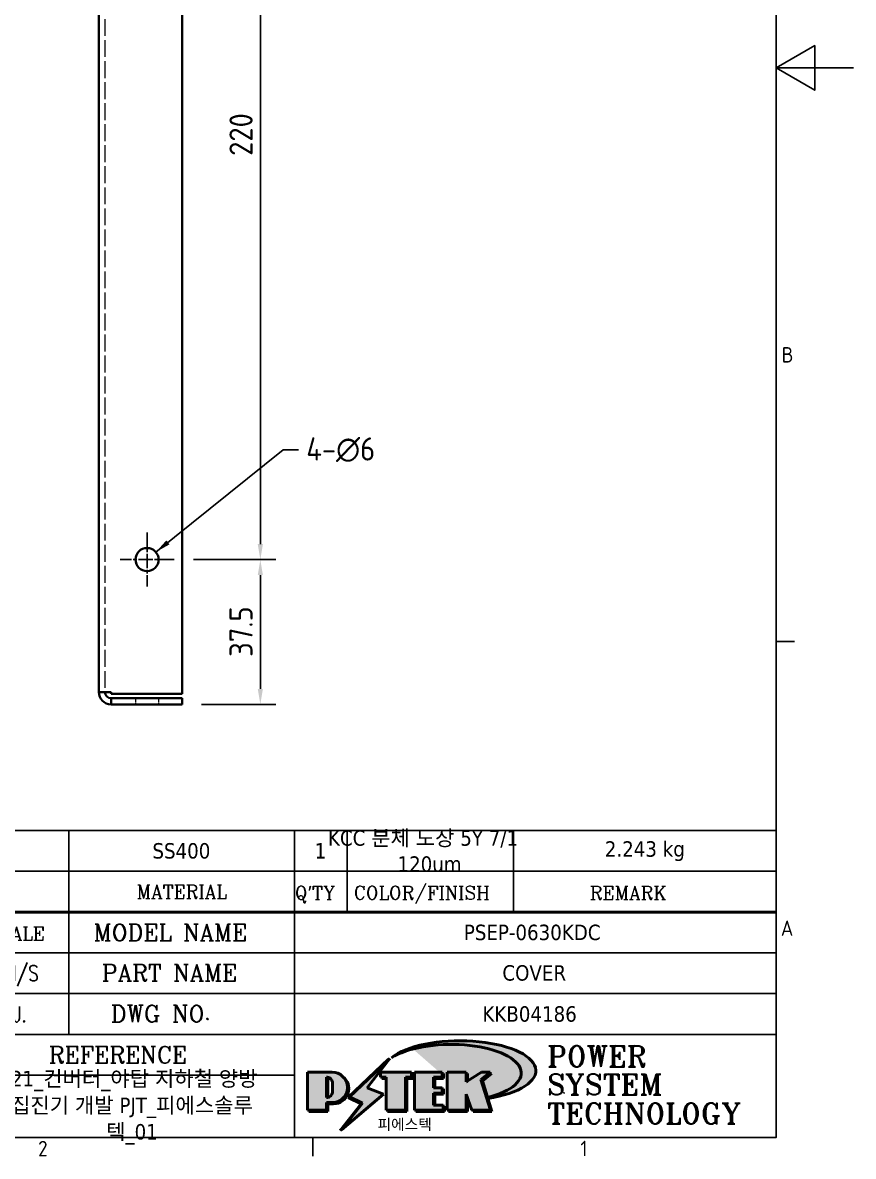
# Model space of a CAD drawing. Header units: millimetres. Extents: x 0 to 840, y 0 to 594.
# Drawn here: x 624.8 to 840, y 15.2 to 308.7 of the extents above; entities that cross this region are included whole.
import ezdxf
from ezdxf.enums import TextEntityAlignment as Align

# ---------------------------------------------------------------- set-up
doc = ezdxf.new("R2010")
doc.units = ezdxf.units.MM
doc.header["$LTSCALE"] = 2
doc.linetypes.add('CHAIN', pattern=[0.35429999999999995, 0.2362, -0.0295, 0.0591, -0.0295])
doc.linetypes.add('DASHED', pattern=[0.2067, 0.1654, -0.0413])
doc.layers.get('0').update_dxf_attribs({"color": 3, "lineweight": 25})
for name, color, linetype, lineweight in [('가려진 것(ISO)', 2, 'DASHED', 18), ('가시적인 것(ISO)', 3, 'Continuous', 40), ('경계(ISO)', 7, 'Continuous', 25), ('기호(ISO)', 5, 'Continuous', 25), ('제목(ISO)', 5, 'Continuous', 50), ('중심 표식(ISO)', 1, 'Continuous', 25), ('치수(ISO)', 2, 'Continuous', 25), ('해치(ISO)', 7, 'Continuous', 18)]:
    doc.layers.add(name, color=color, linetype=linetype, lineweight=lineweight)
doc.styles.add('HAN_291', font='')
doc.styles.add('HAN_370', font='', dxfattribs={"width": 2})
doc.styles.add('RC_284', font='ROMANC.shx')
doc.styles.add('RC_287', font='ROMANC.shx')
doc.styles.add('RC_292', font='ROMANC.shx')
doc.styles.add('ROMANT_294', font='romant.shx')
doc.styles.add('문자 텍스트_PSTEK_POSCO', font='isocp.shx')
doc.styles.add('치수 텍스트_PSTEK_POSCO', font='isocp.shx')
doc.styles.add('텍스트 스타일198', font='tahoma.ttf')
doc.styles.add('텍스트 스타일333', font='ROMANC.shx', dxfattribs={"width": 0.800000011920929})
doc.styles.get('HAN_291').set_extended_font_data('GulimChe')
doc.styles.get('HAN_370').set_extended_font_data('GulimChe')
doc.dimstyles.new('치수_PSTEK_POSCO', dxfattribs={"dimscale": 2, "dimtxt": 3, "dimasz": 2, "dimexe": 2, "dimexo": 2.5, "dimgap": 1, "dimtad": 1, "dimrnd": 1e-08, "dimdsep": 46, "dimtxsty": '치수 텍스트_PSTEK_POSCO', "dimcen": 0.09, "dimdle": 10, "dimclrd": 7, "dimclre": 7, "dimclrt": 2, "dimadec": 1, "dimazin": 2, "dimtfac": 1, "dimtmove": 0, "dimatfit": 3, "dimfxl": 0, "dimtolj": 1, "dimlwd": -1, "dimlwe": -1, "dimarcsym": 0})
doc.dimstyles.new('치수_PSTEK_POSCO$7', dxfattribs={"dimscale": 2, "dimtxt": 3, "dimasz": 2, "dimexe": 2, "dimexo": 2.5, "dimgap": 1, "dimtad": 1, "dimrnd": 1e-08, "dimdsep": 46, "dimtxsty": '치수 텍스트_PSTEK_POSCO', "dimcen": 0.09, "dimdle": 10, "dimclrd": 7, "dimclre": 7, "dimclrt": 2, "dimadec": 1, "dimazin": 2, "dimtfac": 1, "dimtmove": 0, "dimatfit": 3, "dimfxl": 0, "dimtolj": 1, "dimlwd": -1, "dimlwe": -1, "dimarcsym": 0})

# ---------------------------------------------------------------- blocks, each defined once
blk = doc.blocks.new('경계 Default Border')
at = {"layer": '경계(ISO)'}
for p, q in [((410, 74.25000190734863), (412.400016784668, 74.25000190734863)), ((350, 10), (350, 7.599999904632568))]:
    blk.add_line(p, q, dxfattribs=at)
at = {"layer": '경계(ISO)', "flags": 128}
for points in [[(10, 10), (10, 287.0000076293945), (410, 287.0000076293945), (410, 10), (10, 10)], [(420, 148.5000038146973), (410, 148.5000038146973), (415, 151.3867473602295), (415, 145.6132507324219), (410, 148.5000038146973)]]:
    blk.add_lwpolyline(points, dxfattribs=at)
at = {"layer": '경계(ISO)', "color": 2, "char_height": 2.000000029802322, "attachment_point": 7, "style": '문자 텍스트_PSTEK_POSCO'}
for s, insert in [('B', (410.718846771929, 110.3559296629392)), ('A', (410.6096005397006, 36.12023240455892)), ('2', (314.418492964537, 7.580929648038)), ('1', (384.6573774223157, 7.599999970197677))]:
    blk.add_mtext(s, dxfattribs=dict(at, insert=insert))
blk = doc.blocks.new('제목 블록 PSTEK')
for color, points in [(5, [(321.6183518841322, 17.4193704504104), (319.5281351041078, 18.24969419629727), (322.4505835294948, 22.02344462252142), (317.2195697678507, 17.0593801673321), (318.9235935156908, 16.2694494742633), (316.1741874603099, 12.79820726128571)]), (252, [(317.2195697678507, 17.0593801673321), (322.0326348870767, 21.62682475217465), (322.2781991042243, 21.94392121864296), (317.0471853425802, 16.97985676345368), (318.7512090904202, 16.1899260703855), (316.0018030350395, 12.71868385740789), (316.3356552234328, 13.00206718743325), (318.9235935156908, 16.2694494742633)]), (1, [(324.4839107253602, 19.60711530335299), (325.2419748254881, 19.60711530335299), (325.2419748254881, 20.25857663940324), (321.2266040451076, 20.25857663940324), (321.2266040451076, 19.60711530335299), (321.9846681452406, 19.60711530335299), (321.9846681452406, 15.3430047401139), (324.4839107253602, 15.3430047401139)]), (252, [(321.9846681452406, 19.60711530335299), (321.4042753185749, 19.60711530335299), (321.4042753185749, 19.45905590879572), (321.9846681452406, 19.45905590879572)]), (252, [(324.6615819988275, 19.45905590879572), (325.4196460989604, 19.45905590879572), (325.4196460989604, 20.11051724484596), (325.2419748254881, 20.11051724484596), (325.2419748254881, 19.60711530335299), (324.4839107253602, 19.60711530335299), (324.4839107253602, 15.3430047401139), (322.1623394187076, 15.3430047401139), (322.1623394187076, 15.19494534555726), (324.6615819988275, 15.19494534555726)]), (1, [(329.2277337269622, 20.25857663940324), (325.65654113025, 20.25857663940324), (325.65654113025, 15.3430047401139), (329.3580259941756, 15.3430047401139), (329.3580259941756, 15.9944660761648), (328.1137701654877, 15.9944660761648), (328.1137701654877, 17.56360607323003), (329.2277337269622, 17.56360607323003), (329.2277337269622, 18.25543873810179), (328.1137701654877, 18.25543873810179), (328.1137701654877, 19.60711530335299), (329.2277337269622, 19.60711530335299)]), (252, [(328.2914414389548, 19.45905590879572), (329.4054050004294, 19.45905590879572), (329.4054050004294, 20.11051724484596), (329.2277337269622, 20.11051724484596), (329.2277337269622, 19.60711530335299), (328.1137701654877, 19.60711530335299), (328.1137701654877, 18.25543873810179), (328.2914414389548, 18.25543873810179)]), (1, [(332.3312149849806, 20.25857663940324), (329.8592894925411, 20.25857663940324), (329.8592894925411, 15.3430047401139), (332.3312149849806, 15.3430047401139), (332.3312149849806, 17.4318630164523), (333.0701931098801, 15.3430047401139), (335.4855464857051, 15.3430047401139), (334.2514536401189, 19.30614745124769), (335.4379594596742, 20.25857663940324), (334.3071782107978, 20.25857663940324), (332.3312149849806, 18.99741471888304)]), (252, [(332.5088862584528, 20.1105172448466), (332.3312149849806, 20.1105172448466), (332.3312149849806, 18.99741471888368), (332.5088862584528, 19.11081371413894)]), (252, [(335.6156307331414, 20.11051724484596), (335.2535118015555, 20.11051724484596), (334.2514536401189, 19.30614745124769), (335.4855464857051, 15.3430047401139), (333.1954852176545, 15.3430047401139), (333.2478643833523, 15.19494534555726), (335.6632177591723, 15.19494534555726), (334.4291249135862, 19.15808805669106)]), (252, [(328.2914414389548, 17.41554667867274), (329.4054050004294, 17.41554667867274), (329.4054050004294, 18.10737934354514), (329.2277337269622, 18.10737934354514), (329.2277337269622, 17.56360607323003), (328.1137701654877, 17.56360607323003), (328.1137701654877, 15.9944660761648), (328.2914414389548, 15.9944660761648)]), (252, [(332.5088862584528, 16.92964231796647), (332.3312149849806, 17.43186301645164), (332.3312149849806, 15.3430047401139), (330.0369607660135, 15.3430047401139), (330.0369607660135, 15.19494534555726), (332.5088862584528, 15.19494534555726)]), (252, [(329.5356972676428, 15.8464066816075), (329.3580259941756, 15.8464066816075), (329.3580259941756, 15.3430047401139), (325.8342124037171, 15.3430047401139), (325.8342124037171, 15.19494534555726), (329.5356972676428, 15.19494534555726)])]:
    blk.add_hatch(color=color).paths.add_polyline_path(points)
h = blk.add_hatch(color=1)
edge = h.paths.add_edge_path(flags=0)
edge.add_line((314.2242174273352, 19.60711530335299), (314.2242174273352, 17.00126995915134))
edge.add_line((314.2242174273352, 17.00126995915134), (314.3485873187598, 17.00126995915134))
edge.add_arc((314.3485873187598, 17.6527312952023), 0.6514613360509371, 270, 360)
edge.add_line((315.0000486548106, 17.6527312952023), (315.0000486548106, 18.95565396730211))
edge.add_arc((314.3485873187598, 18.95565396730212), 0.6514613360508712, 0, 90)
edge.add_line((314.3485873187598, 19.60711530335299), (314.2242174273352, 19.60711530335299))
edge = h.paths.add_edge_path()
edge.add_arc((314.9847713324306, 18.28938669179658), 1.969189947606664, 269.9999999999959, 450)
edge.add_line((314.9847713324306, 20.25857663940318), (311.7664314776902, 20.25857663940324))
edge.add_line((311.7664314776902, 20.25857663940324), (311.7664314776902, 15.3430047401139))
edge.add_line((311.7664314776902, 15.3430047401139), (314.2242174273352, 15.3430047401139))
edge.add_line((314.2242174273352, 15.3430047401139), (314.2242174273352, 16.32019674418991))
edge.add_line((314.2242174273352, 16.32019674418991), (314.9847713324307, 16.32019674418991))
h = blk.add_hatch(color=252)
edge = h.paths.add_edge_path()
edge.add_arc((314.9847713324309, 18.28938669179657), 1.969189947606666, 270, 406.8278729790604)
edge.add_arc((315.1624426058984, 18.1413272972396), 1.969189947606962, -90, 53.560984836317004, ccw=False)
edge.add_line((315.1624426058984, 16.17213734963263), (314.4018887008024, 16.17213734963263))
edge.add_line((314.4018887008024, 16.17213734963263), (314.4018887008024, 15.19494534555726))
edge.add_line((314.4018887008024, 15.19494534555726), (311.9441027511573, 15.19494534555726))
edge.add_line((311.9441027511573, 15.19494534555726), (311.9441027511573, 15.3430047401139))
edge.add_line((311.9441027511573, 15.3430047401139), (314.2242174273352, 15.3430047401139))
edge.add_line((314.2242174273352, 15.3430047401139), (314.2242174273352, 16.32019674418991))
edge.add_line((314.2242174273352, 16.32019674418991), (314.9847713324309, 16.32019674418991))
h = blk.add_hatch(color=252)
edge = h.paths.add_edge_path()
edge.add_line((314.4018887008024, 19.45905590879572), (314.5262585922315, 19.45905590879572))
edge.add_arc((314.5262585922314, 18.80759457274939), 0.6514613360463194, 60.4189348879147, 90.00000000000318, ccw=False)
edge.add_arc((314.3485873187602, 18.95565396730057), 0.6514613360524251, 39.96992292766206, 90.00000000009999)
edge.add_line((314.3485873187591, 19.60711530335307), (314.2242174273352, 19.60711530335298))
edge.add_line((314.2242174273352, 19.60711530335299), (314.2242174273352, 17.00126995915134))
edge.add_line((314.2242174273352, 17.00126995915134), (314.3485873187591, 17.00126995915134))
edge.add_arc((314.3485873187568, 17.652731295233), 0.6514613360816299, 270.0000000002, 274.6930825552478)
edge.add_line((314.4018887008024, 17.0034541317032), (314.4018887008024, 19.45905590879572))
at = {"layer": '해치(ISO)', "true_color": 0x27d1fc}
h = blk.add_hatch(color=140, dxfattribs=at)
edge = h.paths.add_edge_path()
edge.add_ellipse((330.3660919371412, 20.15576403068321), major_axis=(9.100907360794343, 0), ratio=0.4069904968023172, start_angle=301.3098473703837, end_angle=507.7436900681698)
edge.add_ellipse((331.5340919371412, 20.4634168429492), major_axis=(-9.82350664112931, 0), ratio=0.3942600559756514, start_angle=111.51207141178469, end_angle=334.47025347086895, ccw=False)
edge.add_line((335.1363447531188, 16.8601935978785), (335.0955236905705, 16.99119398620872))
at = {"color": 180}
for p, q in [((182.475792979055, 11.79100474011392), (182.4757929790549, 51.56524660363496)), ((182.4757929790549, 51.56524660363496), (372.4757929537551, 51.56524660363496)), ((189.2651435055721, 51.56524660363496), (189.2651435055722, 41.00524660363494)), ((215.2152739891528, 41.00524660363494), (215.2152739891528, 51.56524660363496)), ((280.8758854511282, 51.56524660363496), (280.8758854511282, 41.00524660363494)), ((310.0881549537552, 51.56524660363496), (310.0881549537553, 41.00524660363494)), ((316.9044520275131, 51.56524660363496), (316.9044520275127, 41.00524660363494)), ((338.4566026226726, 51.56524660363496), (338.4566026226727, 41.00524660363494)), ((372.4757929537551, 51.56524660363496), (372.4757929537551, 11.79100474011389)), ((182.475792979055, 46.2852466036349), (372.4757929537551, 46.28524660363492)), ((182.475792979055, 41.00524660363493), (206.451475290024, 41.00524660363493)), ((222.9401812389276, 11.79100474011392), (222.9401812389276, 41.00524660363494)), ((239.4288871878316, 11.79100474011392), (239.4288871878316, 41.00524660363494)), ((255.9175931367356, 11.79100474011392), (255.9175931367356, 41.00524660363494)), ((268.6918866058747, 41.00524660363494), (268.6918866058747, 30.44524660363498)), ((280.8758854511282, 41.00524660363494), (280.8758854511282, 25.16524660363502)), ((310.088154953755, 41.00524660363494), (310.088154953755, 11.79100474011392)), ((182.475792979055, 35.72524660363497), (206.451475290024, 35.72524660363497)), ((198.8621818849491, 12.02524660363491), (198.8621818849491, 35.72524660363497)), ((206.451475290024, 35.72524660363497), (372.4757929537551, 35.72524660363497)), ((182.475792979055, 31.77524660363492), (206.451475290024, 31.77524660363492)), ((255.917593136736, 30.44524660363498), (372.4757929537552, 30.44524660363501)), ((182.475792979055, 27.82524660363487), (206.451475290024, 27.82524660363487)), ((255.9175931367359, 25.16524660363502), (372.4757929537552, 25.165246603635)), ((268.6918866058744, 25.16524660363502), (268.6918866058744, 11.79100474011392)), ((182.475792979055, 23.87524660363505), (206.451475290024, 23.87524660363505)), ((182.475792979055, 19.92524660363478), (206.451475290024, 19.92524660363478)), ((255.9175931367359, 19.88524660363481), (310.0881549537553, 19.88524660363481)), ((206.451475290024, 16.74100474011396), (255.9175931367359, 16.74100474011396)), ((182.475792979055, 15.97524660363496), (206.451475290024, 15.97524660363496)), ((182.475792979055, 11.79100474011392), (372.4757929537551, 11.79100474011389))]:
    blk.add_line(p, q, dxfattribs=at)
at = {"color": 7, "lineweight": 50}
for p, q in [((206.4514752900237, 11.79100474011392), (206.4514752900237, 41.00524660363494)), ((206.451475290024, 41.00524660363494), (372.4757929537551, 41.00524660363496))]:
    blk.add_line(p, q, dxfattribs=at)
at = {"color": 7}
for p, q in [((322.4505835294948, 22.02344462252142), (317.2195697678507, 17.0593801673321)), ((319.5281351041078, 18.24969419629727), (322.4505835294948, 22.02344462252142)), ((322.2781991042243, 21.94392121864296), (317.0471853425802, 16.97985676345368)), ((317.2195697678507, 17.0593801673321), (322.0326348870767, 21.62682475217465)), ((322.0326348870767, 21.62682475217465), (322.2781991042243, 21.94392121864296)), ((311.7664314776902, 20.25900474011391), (311.7664314776902, 15.34300474011391)), ((314.9847713324309, 20.25857663940324), (311.7664314776902, 20.25857663940324)), ((314.9847713324309, 20.25857663940324), (311.7664314776902, 20.25857663940324)), ((311.7664314776902, 20.25857663940324), (311.7664314776902, 15.3430047401139)), ((314.2242174273352, 17.00126995915134), (314.2242174273352, 19.60711530335299)), ((314.2242174273352, 19.60711530335299), (314.3485873187591, 19.60711530335299)), ((314.3485873187591, 19.60711530335299), (314.2242174273352, 19.60711530335299)), ((314.2242174273352, 19.60711530335299), (314.2242174273352, 17.00126995915134)), ((314.2242174273352, 17.00126995915134), (314.2242174273352, 19.60711530335299)), ((314.2242174273352, 19.60711530335299), (314.3485873187591, 19.60711530335299)), ((314.4018887008024, 19.45905590879572), (314.5262585922314, 19.45905590879572)), ((314.4018887008024, 17.0034541317032), (314.4018887008024, 19.45905590879572)), ((325.2419748254881, 20.25857663940324), (321.2266040451076, 20.25857663940324)), ((321.2266040451076, 20.25857663940324), (321.2266040451076, 19.60711530335299)), ((325.2419748254881, 20.25857663940324), (321.2266040451076, 20.25857663940324)), ((321.2266040451076, 20.25857663940324), (321.2266040451076, 19.60711530335299)), ((321.2266040451076, 19.60711530335299), (321.9846681452406, 19.60711530335299)), ((321.2266040451076, 19.60711530335299), (321.9846681452406, 19.60711530335299)), ((321.4042753185749, 19.60711530335299), (321.4042753185749, 19.45905590879572)), ((321.9846681452406, 19.60711530335299), (321.4042753185749, 19.60711530335299)), ((321.4042753185749, 19.45905590879572), (321.9846681452406, 19.45905590879572)), ((321.9846681452406, 19.60711530335299), (321.9846681452406, 15.3430047401139)), ((321.9846681452406, 19.45905590879572), (321.9846681452406, 19.60711530335299)), ((321.9846681452406, 19.60711530335299), (321.9846681452406, 15.3430047401139)), ((324.4839107253602, 19.60711530335299), (325.2419748254881, 19.60711530335299)), ((324.4839107253602, 15.3430047401139), (324.4839107253602, 19.60711530335299)), ((325.2419748254881, 19.60711530335299), (324.4839107253602, 19.60711530335299)), ((324.4839107253602, 19.60711530335299), (324.4839107253602, 15.3430047401139)), ((324.4839107253602, 19.60711530335299), (325.2419748254881, 19.60711530335299)), ((324.4839107253602, 15.3430047401139), (324.4839107253602, 19.60711530335299)), ((324.6615819988275, 19.45905590879572), (325.4196460989604, 19.45905590879572)), ((324.6615819988275, 15.19494534555726), (324.6615819988275, 19.45905590879572)), ((325.2419748254881, 19.60711530335299), (325.2419748254881, 20.25857663940324)), ((325.2419748254881, 19.60711530335299), (325.2419748254881, 20.25857663940324)), ((325.4196460989604, 20.11051724484596), (325.2419748254881, 20.11051724484596)), ((325.2419748254881, 20.11051724484596), (325.2419748254881, 19.60711530335299)), ((325.4196460989604, 19.45905590879572), (325.4196460989604, 20.11051724484596)), ((329.2277337269622, 20.25857663940324), (325.65654113025, 20.25857663940324)), ((325.65654113025, 20.25857663940324), (325.65654113025, 15.3430047401139)), ((325.65654113025, 20.25857663940324), (325.65654113025, 15.3430047401139)), ((329.2277337269622, 20.25857663940324), (325.65654113025, 20.25857663940324)), ((328.1137701654877, 18.25543873810179), (328.1137701654877, 19.60711530335299)), ((328.1137701654877, 19.60711530335299), (329.2277337269622, 19.60711530335299)), ((329.2277337269622, 19.60711530335299), (328.1137701654877, 19.60711530335299)), ((328.1137701654877, 19.60711530335299), (328.1137701654877, 18.25543873810179)), ((328.1137701654877, 18.25543873810179), (328.1137701654877, 19.60711530335299)), ((328.1137701654877, 19.60711530335299), (329.2277337269622, 19.60711530335299)), ((328.2914414389548, 18.25543873810179), (328.2914414389548, 19.45905590879572)), ((328.2914414389548, 19.45905590879572), (329.4054050004294, 19.45905590879572)), ((329.2277337269622, 19.60711530335299), (329.2277337269622, 20.25857663940324)), ((329.2277337269622, 19.60711530335299), (329.2277337269622, 20.25857663940324)), ((329.4054050004294, 20.11051724484596), (329.2277337269622, 20.11051724484596)), ((329.2277337269622, 20.11051724484596), (329.2277337269622, 19.60711530335299)), ((329.4054050004294, 19.45905590879572), (329.4054050004294, 20.11051724484596)), ((332.3312149849806, 20.25857663940324), (329.8592894925411, 20.25857663940324)), ((329.8592894925411, 20.25857663940324), (329.8592894925411, 15.3430047401139)), ((329.8592894925411, 20.25857663940324), (329.8592894925411, 15.3430047401139)), ((332.3312149849806, 20.25857663940324), (329.8592894925411, 20.25857663940324)), ((334.3071782107978, 20.25857663940324), (332.3312149849806, 18.99741471888304)), ((332.3312149849806, 18.99741471888304), (332.3312149849806, 20.25857663940324)), ((334.3071782107978, 20.25857663940324), (332.3312149849806, 18.99741471888304)), ((332.3312149849806, 18.99741471888304), (332.3312149849806, 20.25857663940324)), ((332.5088862584528, 20.1105172448466), (332.3312149849806, 20.1105172448466)), ((332.3312149849806, 20.1105172448466), (332.3312149849806, 18.99741471888368)), ((332.3312149849806, 18.99741471888368), (332.5088862584528, 19.11081371413894)), ((332.5088862584528, 19.11081371413894), (332.5088862584528, 20.1105172448466)), ((334.2514536401189, 19.30614745124769), (335.4379594596742, 20.25857663940324)), ((334.2514536401189, 19.30614745124769), (335.4379594596742, 20.25857663940324)), ((335.2535118015555, 20.11051724484596), (334.2514536401189, 19.30614745124769)), ((335.4855464857051, 15.3430047401139), (334.2514536401189, 19.30614745124769)), ((334.2514536401189, 19.30614745124769), (335.4855464857051, 15.3430047401139)), ((335.4855464857051, 15.3430047401139), (334.2514536401189, 19.30614745124769)), ((335.4379594596742, 20.25857663940324), (334.3071782107978, 20.25857663940324)), ((335.4379594596742, 20.25857663940324), (334.3071782107978, 20.25857663940324)), ((334.4291249135862, 19.15808805669104), (335.6156307331414, 20.11051724484596)), ((335.6632177591723, 15.19494534555726), (334.4291249135862, 19.15808805669104)), ((335.6156307331414, 20.11051724484596), (335.2535118015555, 20.11051724484596)), ((315.0000486548106, 18.95565396730275), (315.0000486548106, 17.65273129520161)), ((315.0000486548106, 18.95565396730275), (315.0000486548106, 17.65273129520161)), ((321.6183518841322, 17.4193704504104), (319.5281351041078, 18.24969419629727)), ((329.2277337269622, 18.25543873810179), (328.1137701654877, 18.25543873810179)), ((328.1137701654877, 18.25543873810179), (328.2914414389548, 18.25543873810179)), ((329.2277337269622, 18.25543873810179), (328.1137701654877, 18.25543873810179)), ((329.2277337269622, 17.56360607323003), (329.2277337269622, 18.25543873810179)), ((329.2277337269622, 17.56360607323003), (329.2277337269622, 18.25543873810179)), ((329.4054050004294, 18.10737934354514), (329.2277337269622, 18.10737934354514)), ((329.2277337269622, 18.10737934354514), (329.2277337269622, 17.56360607323003)), ((329.4054050004294, 17.41554667867274), (329.4054050004294, 18.10737934354514)), ((345.0447381189468, 17.50375595811051), (344.9867755289346, 17.689895936919)), ((314.3485873187591, 17.00126995915134), (314.2242174273352, 17.00126995915134)), ((314.2242174273352, 17.00126995915134), (314.3485873187591, 17.00126995915134)), ((314.3485873187591, 17.00126995915134), (314.2242174273352, 17.00126995915134)), ((314.2242174273352, 16.32019674418991), (314.9847713324309, 16.32019674418991)), ((314.2242174273352, 15.3430047401139), (314.2242174273352, 16.32019674418991)), ((314.9847713324309, 16.32019674418991), (314.2242174273352, 16.32019674418991)), ((314.2242174273352, 16.32019674418991), (314.2242174273352, 15.3430047401139)), ((314.2242174273352, 16.32019674418991), (314.9847713324309, 16.32019674418991)), ((314.2242174273352, 15.3430047401139), (314.2242174273352, 16.32019674418991)), ((314.4018887008024, 16.17213734963263), (315.162442605898, 16.17213734963263)), ((314.4018887008024, 15.19494534555726), (314.4018887008024, 16.17213734963263)), ((318.7512090904202, 16.1899260703855), (316.0018030350395, 12.71868385740789)), ((316.1741874603099, 12.79820726128571), (321.6183518841322, 17.4193704504104)), ((318.9235935156908, 16.2694494742633), (316.1741874603099, 12.79820726128571)), ((316.3356552234328, 13.00206718743325), (318.9235935156908, 16.2694494742633)), ((317.0471853425802, 16.97985676345368), (318.7512090904202, 16.1899260703855)), ((318.9235935156908, 16.2694494742633), (317.2195697678507, 17.0593801673321)), ((317.2195697678507, 17.0593801673321), (318.9235935156908, 16.2694494742633)), ((328.1137701654877, 17.56360607323003), (329.2277337269622, 17.56360607323003)), ((328.1137701654877, 15.9944660761648), (328.1137701654877, 17.56360607323003)), ((329.2277337269622, 17.56360607323003), (328.1137701654877, 17.56360607323003)), ((328.1137701654877, 17.56360607323003), (328.1137701654877, 15.9944660761648)), ((328.1137701654877, 17.56360607323003), (329.2277337269622, 17.56360607323003)), ((328.1137701654877, 15.9944660761648), (328.1137701654877, 17.56360607323003)), ((328.2914414389548, 15.9944660761648), (328.2914414389548, 17.41554667867274)), ((328.2914414389548, 17.41554667867274), (329.4054050004294, 17.41554667867274)), ((332.3312149849806, 17.4318630164523), (333.0701931098801, 15.3430047401139)), ((332.3312149849806, 15.3430047401139), (332.3312149849806, 17.4318630164523)), ((332.5088862584528, 16.92964231796647), (332.3312149849806, 17.43186301645164)), ((332.3312149849806, 17.43186301645164), (332.3312149849806, 15.3430047401139)), ((332.3312149849806, 17.4318630164523), (333.0701931098801, 15.3430047401139)), ((332.3312149849806, 15.3430047401139), (332.3312149849806, 17.4318630164523)), ((332.5088862584528, 15.19494534555726), (332.5088862584528, 16.92964231796647)), ((311.7664314776902, 15.3430047401139), (314.2242174273352, 15.3430047401139)), ((311.7664314776902, 15.3430047401139), (314.2242174273352, 15.3430047401139)), ((314.2242174273352, 15.3430047401139), (311.9441027511573, 15.3430047401139)), ((311.9441027511573, 15.3430047401139), (311.9441027511573, 15.19494534555726)), ((311.9441027511573, 15.19494534555726), (314.4018887008024, 15.19494534555726)), ((321.9846681452406, 15.3430047401139), (324.4839107253602, 15.3430047401139)), ((321.9846681452406, 15.3430047401139), (324.4839107253602, 15.3430047401139)), ((324.4839107253602, 15.3430047401139), (322.1623394187076, 15.3430047401139)), ((322.1623394187076, 15.3430047401139), (322.1623394187076, 15.19494534555726)), ((322.1623394187076, 15.19494534555726), (324.6615819988275, 15.19494534555726)), ((325.65654113025, 15.3430047401139), (329.3580259941756, 15.3430047401139)), ((325.65654113025, 15.3430047401139), (329.3580259941756, 15.3430047401139)), ((329.3580259941756, 15.3430047401139), (325.8342124037171, 15.3430047401139)), ((325.8342124037171, 15.3430047401139), (325.8342124037171, 15.19494534555726)), ((325.8342124037171, 15.19494534555726), (329.5356972676428, 15.19494534555726)), ((329.3580259941756, 15.9944660761648), (328.1137701654877, 15.9944660761648)), ((328.1137701654877, 15.9944660761648), (328.2914414389548, 15.9944660761648)), ((329.3580259941756, 15.9944660761648), (328.1137701654877, 15.9944660761648)), ((329.3580259941756, 15.3430047401139), (329.3580259941756, 15.9944660761648)), ((329.3580259941756, 15.3430047401139), (329.3580259941756, 15.9944660761648)), ((329.5356972676428, 15.8464066816075), (329.3580259941756, 15.8464066816075)), ((329.3580259941756, 15.8464066816075), (329.3580259941756, 15.3430047401139)), ((329.5356972676428, 15.19494534555726), (329.5356972676428, 15.8464066816075)), ((329.8592894925411, 15.3430047401139), (332.3312149849806, 15.3430047401139)), ((329.8592894925411, 15.3430047401139), (332.3312149849806, 15.3430047401139)), ((332.3312149849806, 15.3430047401139), (330.0369607660135, 15.3430047401139)), ((330.0369607660135, 15.3430047401139), (330.0369607660135, 15.19494534555726)), ((330.0369607660135, 15.19494534555726), (332.5088862584528, 15.19494534555726)), ((333.0701931098801, 15.3430047401139), (335.4855464857051, 15.3430047401139)), ((333.0701931098801, 15.3430047401139), (335.4855464857051, 15.3430047401139)), ((335.4855464857051, 15.3430047401139), (333.1954852176545, 15.3430047401139)), ((333.1954852176545, 15.3430047401139), (333.2478643833523, 15.19494534555726)), ((333.2478643833523, 15.19494534555726), (335.6632177591723, 15.19494534555726)), ((316.0018030350395, 12.71868385740789), (316.3356552234328, 13.00206718743325))]:
    blk.add_line(p, q, dxfattribs=at)
at = {"color": 5}
for p, q in [((322.4505835294948, 22.02344462252142), (317.2195697678507, 17.0593801673321)), ((319.5281351041078, 18.24969419629727), (322.4505835294948, 22.02344462252142)), ((321.6183518841322, 17.4193704504104), (319.5281351041078, 18.24969419629727)), ((316.1741874603099, 12.79820726128571), (321.6183518841322, 17.4193704504104)), ((318.9235935156908, 16.2694494742633), (316.1741874603099, 12.79820726128571)), ((317.2195697678507, 17.0593801673321), (318.9235935156908, 16.2694494742633))]:
    blk.add_line(p, q, dxfattribs=at)
at = {"color": 1}
for p, q in [((314.9847713324309, 20.25857663940324), (311.7664314776902, 20.25857663940324)), ((311.7664314776902, 20.25857663940324), (311.7664314776902, 15.3430047401139)), ((314.2242174273352, 17.00126995915134), (314.2242174273352, 19.60711530335299)), ((314.2242174273352, 19.60711530335299), (314.3485873187591, 19.60711530335299)), ((325.2419748254881, 20.25857663940324), (321.2266040451076, 20.25857663940324)), ((321.2266040451076, 20.25857663940324), (321.2266040451076, 19.60711530335299)), ((321.2266040451076, 19.60711530335299), (321.9846681452406, 19.60711530335299)), ((321.9846681452406, 19.60711530335299), (321.9846681452406, 15.3430047401139)), ((324.4839107253602, 19.60711530335299), (325.2419748254881, 19.60711530335299)), ((324.4839107253602, 15.3430047401139), (324.4839107253602, 19.60711530335299)), ((325.2419748254881, 19.60711530335299), (325.2419748254881, 20.25857663940324)), ((329.2277337269622, 20.25857663940324), (325.65654113025, 20.25857663940324)), ((325.65654113025, 20.25857663940324), (325.65654113025, 15.3430047401139)), ((328.1137701654877, 18.25543873810179), (328.1137701654877, 19.60711530335299)), ((328.1137701654877, 19.60711530335299), (329.2277337269622, 19.60711530335299)), ((329.2277337269622, 19.60711530335299), (329.2277337269622, 20.25857663940324)), ((332.3312149849806, 20.25857663940324), (329.8592894925411, 20.25857663940324)), ((329.8592894925411, 20.25857663940324), (329.8592894925411, 15.3430047401139)), ((334.3071782107978, 20.25857663940324), (332.3312149849806, 18.99741471888304)), ((332.3312149849806, 18.99741471888304), (332.3312149849806, 20.25857663940324)), ((334.2514536401189, 19.30614745124769), (335.4379594596742, 20.25857663940324)), ((335.4855464857051, 15.3430047401139), (334.2514536401189, 19.30614745124769)), ((335.4379594596742, 20.25857663940324), (334.3071782107978, 20.25857663940324)), ((315.0000486548106, 18.95565396730275), (315.0000486548106, 17.65273129520161)), ((329.2277337269622, 18.25543873810179), (328.1137701654877, 18.25543873810179)), ((329.2277337269622, 17.56360607323003), (329.2277337269622, 18.25543873810179)), ((314.3485873187591, 17.00126995915134), (314.2242174273352, 17.00126995915134)), ((314.2242174273352, 16.32019674418991), (314.9847713324309, 16.32019674418991)), ((314.2242174273352, 15.3430047401139), (314.2242174273352, 16.32019674418991)), ((328.1137701654877, 17.56360607323003), (329.2277337269622, 17.56360607323003)), ((328.1137701654877, 15.9944660761648), (328.1137701654877, 17.56360607323003)), ((332.3312149849806, 17.4318630164523), (333.0701931098801, 15.3430047401139)), ((332.3312149849806, 15.3430047401139), (332.3312149849806, 17.4318630164523)), ((311.7664314776902, 15.3430047401139), (314.2242174273352, 15.3430047401139)), ((321.9846681452406, 15.3430047401139), (324.4839107253602, 15.3430047401139)), ((325.65654113025, 15.3430047401139), (329.3580259941756, 15.3430047401139)), ((329.3580259941756, 15.9944660761648), (328.1137701654877, 15.9944660761648)), ((329.3580259941756, 15.3430047401139), (329.3580259941756, 15.9944660761648)), ((329.8592894925411, 15.3430047401139), (332.3312149849806, 15.3430047401139)), ((333.0701931098801, 15.3430047401139), (335.4855464857051, 15.3430047401139))]:
    blk.add_line(p, q, dxfattribs=at)
at = {"color": 7}
for centre, radius, start, end in [((314.3485873187598, 18.95565396730211), 0.6514613360508712, 0, 90), ((314.3485873187602, 18.95565396730057), 0.6514613360524251, 39.96992292766117, 90), ((314.3485873187598, 18.95565396730212), 0.6514613360508712, 0, 90), ((314.5262585922314, 18.80759457274939), 0.6514613360463193, 60.41893488791137, 90), ((314.9847713324309, 18.28938669179658), 1.969189947606665, 270, 90), ((314.9847713324309, 18.28938669179658), 1.969189947606665, 270, 90), ((314.9847713324307, 18.2893866917965), 1.969189947606594, 270, 46.82787297909833), ((315.1624426058984, 18.1413272972396), 1.969189947606961, 270, 53.56098483636067), ((314.3485873187597, 17.65273129520228), 0.6514613360509381, 270, 0), ((314.3485873187598, 17.6527312952023), 0.6514613360509381, 270, 0), ((314.3485873187568, 17.652731295233), 0.6514613360816299, 270, 274.6930825552478)]:
    blk.add_arc(centre, radius, start, end, dxfattribs=at)
at = {"color": 1}
for centre, radius, start, end in [((314.3485873187598, 18.95565396730211), 0.6514613360508712, 0, 90), ((314.9847713324309, 18.28938669179657), 1.969189947606665, 270, 90), ((314.3485873187598, 17.6527312952023), 0.6514613360509381, 270, 0)]:
    blk.add_arc(centre, radius, start, end, dxfattribs=at)
at = {"layer": '제목(ISO)', "lineweight": 18}
blk.add_line((182.475792979055, 35.72500474011393), (182.475792979055, 11.79100474011392), dxfattribs=at)
at = {"layer": '제목(ISO)'}
for p, q in [((322.4505835294948, 22.02344462252142), (317.2195697678507, 17.0593801673321)), ((319.5281351041078, 18.24969419629727), (322.4505835294948, 22.02344462252142)), ((322.2781991042243, 21.94392121864296), (317.0471853425802, 16.97985676345368)), ((317.2195697678507, 17.0593801673321), (322.0326348870767, 21.62682475217465)), ((322.0326348870767, 21.62682475217465), (322.2781991042243, 21.94392121864296)), ((314.9847713324306, 20.25857663940324), (311.7664314776902, 20.25857663940324)), ((311.7664314776902, 20.25857663940324), (311.7664314776902, 15.3430047401139)), ((314.2242174273352, 17.00126995915134), (314.2242174273352, 19.60711530335299)), ((314.2242174273352, 19.60711530335299), (314.3485873187598, 19.60711530335299)), ((314.3485873187591, 19.60711530335299), (314.2242174273352, 19.60711530335299)), ((314.2242174273352, 19.60711530335299), (314.2242174273352, 17.00126995915134)), ((314.4018887008024, 19.45905590879572), (314.5262585922314, 19.45905590879572)), ((314.4018887008024, 17.0034541317032), (314.4018887008024, 19.45905590879572)), ((325.2419748254881, 20.25857663940324), (321.2266040451076, 20.25857663940324)), ((321.2266040451076, 20.25857663940324), (321.2266040451076, 19.60711530335299)), ((321.2266040451076, 19.60711530335299), (321.9846681452406, 19.60711530335299)), ((321.9846681452406, 19.60711530335299), (321.4042753185749, 19.60711530335299)), ((321.4042753185749, 19.60711530335299), (321.4042753185749, 19.45905590879572)), ((321.4042753185749, 19.45905590879572), (321.9846681452406, 19.45905590879572)), ((321.9846681452406, 19.60711530335299), (321.9846681452406, 15.3430047401139)), ((321.9846681452406, 19.45905590879572), (321.9846681452406, 19.60711530335299)), ((324.4839107253602, 19.60711530335299), (325.2419748254881, 19.60711530335299)), ((324.4839107253602, 15.3430047401139), (324.4839107253602, 19.60711530335299)), ((325.2419748254881, 19.60711530335299), (324.4839107253602, 19.60711530335299)), ((324.4839107253602, 19.60711530335299), (324.4839107253602, 15.3430047401139)), ((324.6615819988275, 19.45905590879572), (325.4196460989604, 19.45905590879572)), ((324.6615819988275, 15.19494534555726), (324.6615819988275, 19.45905590879572)), ((325.2419748254881, 19.60711530335299), (325.2419748254881, 20.25857663940324)), ((325.4196460989604, 20.11051724484596), (325.2419748254881, 20.11051724484596)), ((325.2419748254881, 20.11051724484596), (325.2419748254881, 19.60711530335299)), ((325.4196460989604, 19.45905590879572), (325.4196460989604, 20.11051724484596)), ((329.2277337269622, 20.25857663940324), (325.65654113025, 20.25857663940324)), ((325.65654113025, 20.25857663940324), (325.65654113025, 15.3430047401139)), ((328.1137701654877, 18.25543873810179), (328.1137701654877, 19.60711530335299)), ((328.1137701654877, 19.60711530335299), (329.2277337269622, 19.60711530335299)), ((329.2277337269622, 19.60711530335299), (328.1137701654877, 19.60711530335299)), ((328.1137701654877, 19.60711530335299), (328.1137701654877, 18.25543873810179)), ((328.2914414389548, 19.45905590879572), (329.4054050004294, 19.45905590879572)), ((328.2914414389548, 18.25543873810179), (328.2914414389548, 19.45905590879572)), ((329.2277337269622, 19.60711530335299), (329.2277337269622, 20.25857663940324)), ((329.4054050004294, 20.11051724484596), (329.2277337269622, 20.11051724484596)), ((329.2277337269622, 20.11051724484596), (329.2277337269622, 19.60711530335299)), ((329.4054050004294, 19.45905590879572), (329.4054050004294, 20.11051724484596)), ((332.3312149849806, 20.25857663940324), (329.8592894925411, 20.25857663940324)), ((329.8592894925411, 20.25857663940324), (329.8592894925411, 15.3430047401139)), ((334.3071782107978, 20.25857663940324), (332.3312149849806, 18.99741471888304)), ((332.3312149849806, 18.99741471888304), (332.3312149849806, 20.25857663940324)), ((332.5088862584528, 20.1105172448466), (332.3312149849806, 20.1105172448466)), ((332.3312149849806, 20.1105172448466), (332.3312149849806, 18.99741471888368)), ((332.3312149849806, 18.99741471888368), (332.5088862584528, 19.11081371413894)), ((332.5088862584528, 19.11081371413894), (332.5088862584528, 20.1105172448466)), ((334.2514536401189, 19.30614745124769), (335.4379594596742, 20.25857663940324)), ((335.2535118015555, 20.11051724484596), (334.2514536401189, 19.30614745124769)), ((335.4855464857051, 15.3430047401139), (334.2514536401189, 19.30614745124769)), ((334.2514536401189, 19.30614745124769), (335.4855464857051, 15.3430047401139)), ((335.4379594596742, 20.25857663940324), (334.3071782107978, 20.25857663940324)), ((334.4291249135862, 19.15808805669106), (335.6156307331414, 20.11051724484596)), ((335.6632177591723, 15.19494534555726), (334.4291249135862, 19.15808805669106)), ((335.6156307331414, 20.11051724484596), (335.2535118015555, 20.11051724484596)), ((315.0000486548106, 18.95565396730211), (315.0000486548106, 17.6527312952023)), ((321.6183518841322, 17.4193704504104), (319.5281351041078, 18.24969419629727)), ((329.2277337269622, 18.25543873810179), (328.1137701654877, 18.25543873810179)), ((328.1137701654877, 18.25543873810179), (328.2914414389548, 18.25543873810179)), ((329.2277337269622, 17.56360607323003), (329.2277337269622, 18.25543873810179)), ((329.4054050004294, 18.10737934354514), (329.2277337269622, 18.10737934354514)), ((329.2277337269622, 18.10737934354514), (329.2277337269622, 17.56360607323003)), ((329.4054050004294, 17.41554667867274), (329.4054050004294, 18.10737934354514)), ((314.3485873187598, 17.00126995915134), (314.2242174273352, 17.00126995915134)), ((314.2242174273352, 17.00126995915134), (314.3485873187591, 17.00126995915134)), ((314.2242174273352, 15.3430047401139), (314.2242174273352, 16.32019674418991)), ((314.2242174273352, 16.32019674418991), (314.9847713324307, 16.32019674418991)), ((314.9847713324309, 16.32019674418991), (314.2242174273352, 16.32019674418991)), ((314.2242174273352, 16.32019674418991), (314.2242174273352, 15.3430047401139)), ((314.4018887008024, 15.19494534555726), (314.4018887008024, 16.17213734963263)), ((314.4018887008024, 16.17213734963263), (315.1624426058984, 16.17213734963263)), ((318.7512090904202, 16.1899260703855), (316.0018030350395, 12.71868385740789)), ((316.1741874603099, 12.79820726128571), (321.6183518841322, 17.4193704504104)), ((318.9235935156908, 16.2694494742633), (316.1741874603099, 12.79820726128571)), ((316.3356552234328, 13.00206718743325), (318.9235935156908, 16.2694494742633)), ((317.0471853425802, 16.97985676345368), (318.7512090904202, 16.1899260703855)), ((317.2195697678507, 17.0593801673321), (318.9235935156908, 16.2694494742633)), ((318.9235935156908, 16.2694494742633), (317.2195697678507, 17.0593801673321)), ((328.1137701654877, 15.9944660761648), (328.1137701654877, 17.56360607323003)), ((328.1137701654877, 17.56360607323003), (329.2277337269622, 17.56360607323003)), ((329.2277337269622, 17.56360607323003), (328.1137701654877, 17.56360607323003)), ((328.1137701654877, 17.56360607323003), (328.1137701654877, 15.9944660761648)), ((328.2914414389548, 17.41554667867274), (329.4054050004294, 17.41554667867274)), ((328.2914414389548, 15.9944660761648), (328.2914414389548, 17.41554667867274)), ((332.3312149849806, 15.3430047401139), (332.3312149849806, 17.4318630164523)), ((332.3312149849806, 17.4318630164523), (333.0701931098801, 15.3430047401139)), ((332.5088862584528, 16.92964231796647), (332.3312149849806, 17.43186301645164)), ((332.3312149849806, 17.43186301645164), (332.3312149849806, 15.3430047401139)), ((332.5088862584528, 15.19494534555726), (332.5088862584528, 16.92964231796647)), ((311.7664314776902, 15.3430047401139), (314.2242174273352, 15.3430047401139)), ((314.2242174273352, 15.3430047401139), (311.9441027511573, 15.3430047401139)), ((311.9441027511573, 15.3430047401139), (311.9441027511573, 15.19494534555726)), ((311.9441027511573, 15.19494534555726), (314.4018887008024, 15.19494534555726)), ((321.9846681452406, 15.3430047401139), (324.4839107253602, 15.3430047401139)), ((324.4839107253602, 15.3430047401139), (322.1623394187076, 15.3430047401139)), ((322.1623394187076, 15.3430047401139), (322.1623394187076, 15.19494534555726)), ((322.1623394187076, 15.19494534555726), (324.6615819988275, 15.19494534555726)), ((325.65654113025, 15.3430047401139), (329.3580259941756, 15.3430047401139)), ((329.3580259941756, 15.3430047401139), (325.8342124037171, 15.3430047401139)), ((325.8342124037171, 15.3430047401139), (325.8342124037171, 15.19494534555726)), ((325.8342124037171, 15.19494534555726), (329.5356972676428, 15.19494534555726)), ((329.3580259941756, 15.9944660761648), (328.1137701654877, 15.9944660761648)), ((328.1137701654877, 15.9944660761648), (328.2914414389548, 15.9944660761648)), ((329.3580259941756, 15.3430047401139), (329.3580259941756, 15.9944660761648)), ((329.5356972676428, 15.8464066816075), (329.3580259941756, 15.8464066816075)), ((329.3580259941756, 15.8464066816075), (329.3580259941756, 15.3430047401139)), ((329.5356972676428, 15.19494534555726), (329.5356972676428, 15.8464066816075)), ((329.8592894925411, 15.3430047401139), (332.3312149849806, 15.3430047401139)), ((332.3312149849806, 15.3430047401139), (330.0369607660135, 15.3430047401139)), ((330.0369607660135, 15.3430047401139), (330.0369607660135, 15.19494534555726)), ((330.0369607660135, 15.19494534555726), (332.5088862584528, 15.19494534555726)), ((333.0701931098801, 15.3430047401139), (335.4855464857051, 15.3430047401139)), ((335.4855464857051, 15.3430047401139), (333.1954852176545, 15.3430047401139)), ((333.1954852176545, 15.3430047401139), (333.2478643833523, 15.19494534555726)), ((333.2478643833523, 15.19494534555726), (335.6632177591723, 15.19494534555726)), ((316.0018030350395, 12.71868385740789), (316.3356552234328, 13.00206718743325))]:
    blk.add_line(p, q, dxfattribs=at)
at = {"layer": '제목(ISO)', "color": 4}
blk.add_line((335.1363447531188, 16.8601935978785), (335.0955236905705, 16.99119398620872), dxfattribs=at)
at = {"layer": '제목(ISO)'}
for centre, radius, start, end in [((314.3485873187598, 18.95565396730212), 0.6514613360508712, 0, 90), ((314.3485873187602, 18.95565396730057), 0.6514613360524251, 39.96992292766117, 90), ((314.5262585922314, 18.80759457274939), 0.6514613360463193, 60.41893488791137, 90), ((314.9847713324306, 18.28938669179658), 1.969189947606664, 46.82787297909431, 90), ((314.9847713324307, 18.2893866917965), 1.969189947606594, 270, 46.82787297909833), ((314.9847713324309, 18.28938669179657), 1.969189947606666, 270, 46.8278729790603), ((315.1624426058984, 18.1413272972396), 1.969189947606962, 270, 53.56098483631701), ((314.3485873187598, 17.6527312952023), 0.6514613360509371, 270, 0), ((314.3485873187568, 17.652731295233), 0.6514613360816299, 270, 274.6930825552478)]:
    blk.add_arc(centre, radius, start, end, dxfattribs=at)
at = {"layer": '제목(ISO)', "color": 4}
for centre, major_axis, ratio, start_param, end_param in [((331.5340919371412, 20.4634168429492), (9.82350664112931, 0), 0.3942600559756514, 5.087845455444478, 8.97919982663645), ((330.3660919371412, 20.15576403068321), (9.100907360794343, 0), 0.4069904968023172, 5.258848905294775, 8.861799147915196)]:
    blk.add_ellipse(centre, major_axis=major_axis, ratio=ratio, start_param=start_param, end_param=end_param, dxfattribs=at)
at = {"color": 2}
for s, height, style, p in [('NO', 1.742399930953979, 'RC_284', (184.135398793432, 42.62317362549192)), ('PART NO', 1.742399930953979, 'RC_284', (195.3359407378685, 42.62317362549192)), ('DESCRIPTION', 1.742399930953979, 'RC_284', (240.4025565652523, 42.62317362549192)), ("Q'TY", 1.742399930953979, 'RC_284', (310.1440786515383, 42.62317362549192)), ('COLOR/FINISH', 1.742399930953979, 'RC_284', (317.7725341324144, 42.62317362549192)), ('REMARK', 1.742399930953979, 'RC_284', (348.346649953877, 42.62317362549192)), (' TOLERANCE', 1.899999976158142, 'RC_287', (184.0872874387979, 37.00893196870329)), ('DRAWN', 1.899999976158142, 'RC_287', (208.9766620976279, 37.00893196870329)), ('CHECKED', 1.899999976158142, 'RC_287', (223.6856844514997, 37.00893196870329)), ('APPROVED', 1.899999976158142, 'RC_287', (239.7795453577791, 37.00893196870329)), ('UNIT', 1.742399930953979, 'RC_284', (259.1652673287452, 37.34317362549218)), ('SCALE', 1.742399930953979, 'RC_284', (270.2934779252897, 37.34317362549218)), ('MODEL NAME', 2.178000062704086, 'RC_292', (284.096330289083, 37.25462520371384)), ('    ~ 6', 2.000000029802322, 'HAN_291', (183.7721304966814, 32.8176515608431)), ('0.08', 2.000000029802322, 'HAN_291', (200.5467345600617, 33.09873600004101)), ('PART NAME', 2.178000062704086, 'RC_292', (285.1416959765849, 32.03045329421792)), ('mm', 1.742399930953979, 'RC_284', (259.6505418159997, 32.3543089683787)), ('0.1', 2.000000029802322, 'HAN_291', (200.5467345600617, 28.98646558742206)), ('  7 ~ 30', 2.000000029802322, 'HAN_291', (183.7721304966814, 28.70538114822415)), (' DWG NO.', 2.178000062704086, 'RC_292', (284.8124284083233, 26.75045329421772)), (' 31 ~ 120', 2.000000029802322, 'HAN_291', (183.7721304966814, 24.82628181916237)), ('0.2', 2.000000029802322, 'HAN_291', (200.5467345600617, 25.10736625836028)), ('REFERENCE', 2.178000062704086, 'RC_292', (278.2741065029841, 21.43214925458022)), ('121 ~ 300', 2.000000029802322, 'HAN_291', (183.7721304966814, 21.21401206133254)), ('0.4', 2.000000029802322, 'HAN_291', (200.5467345600617, 20.99509650053045)), ('SIZE', 1.742399930953979, 'RC_284', (259.1652673287452, 21.69497768947366)), ('0.6', 2.000000029802322, 'HAN_291', (200.5467345600617, 17.11599717146868)), ('301 ~ 600', 2.000000029802322, 'HAN_291', (183.7721304966814, 16.83491273227077)), ('601 ~ 1200', 2.000000029802322, 'HAN_291', (183.6802025156883, 12.84759660881125)), ('0.8', 2.000000029802322, 'HAN_291', (200.6097246063884, 13.05732192299702))]:
    blk.add_text(s, height=height, dxfattribs=dict(at, style=style)).set_placement(p)
at = {"color": 2, "style": 'RC_284'}
blk.add_text('MATERIAL', height=1.742399930953979, dxfattribs=at).set_placement((295.4820202024417, 43.64524660363492), align=Align.MIDDLE_CENTER)
at = {"color": 7, "style": '텍스트 스타일333', "width": 0.7999999523162842}
blk.add_text('N/S', height=2.000000029802322, dxfattribs=at).set_placement((274.7838860285014, 33.08524660363496), align=Align.MIDDLE_CENTER)
at = {"color": 2, "style": '텍스트 스타일333', "width": 0.7999999523162842}
blk.add_text('3rd ANGLE PROJ.', height=2.000000029802322, dxfattribs=at).set_placement((256.8430306642954, 26.76148381654429))
at = {"color": 7, "style": 'ROMANT_294'}
for s, p in [('POWER', (342.82727231297, 20.97115304607566)), ('SYSTEM', (342.82727231297, 17.3284636719184)), ('TECHNOLOGY', (342.82727231297, 13.57194088644453))]:
    blk.add_text(s, height=2.700000107288361, dxfattribs=at).set_placement(p)
at = {"color": 7, "insert": (320.8519732224835, 14.21236326823155), "char_height": 1.400000005960464, "attachment_point": 1, "line_spacing_factor": 0.3319999873638153, "style": 'HAN_370'}
blk.add_mtext('\\fHY견고딕|b0|i0;\\H1.4000;피에스텍', dxfattribs=at)
at = {"layer": '제목(ISO)', "color": 7, "style": '텍스트 스타일198'}
for tag, p in [('4._COLOR_001', (314.437215400216, 49.5882790299826)), ('부품_번호_001', (195.7796271768968, 47.68004260673702)), ('설명_001', (230.9590910426148, 47.92245856837096)), ('재질_001', (291.700959055687, 47.92591818687281)), ("3._Q'TY_001", (312.7051684940307, 47.92188863680521)), ('질량\\P3;_001', (350.287153214289, 48.1643332325385)), ('4._COLOR_002', (323.4400974706327, 46.21330697586907)), ('1._MODEL_NAME_001', (332.0304049806628, 37.36524659519486)), ('제목_001', (337.0238793324635, 32.12134217035067)), ('부품_번호_001', (334.4388674301287, 26.8052465951949)), ('설계자_001', (209.9396160013646, 25.23446884679021)), ('프로젝트_001', (270.3601965365016, 18.43951439740151)), ('시트_크기_001', (260.807090429518, 14.83812566343425)), ('프로젝트_002', (270.1186185478456, 14.97568842208535)), ('작성_날짜_001', (207.6770236384131, 13.26600473167383)), ('프로젝트_003', (285.7003846858696, 11.5491460676562))]:
    blk.add_attdef(tag, p, '', height=2.000000029802322, dxfattribs=at)
for tag, p in [('점검자', (231.1845342133799, 26.23312567187446)), ('엔지니어링_승인자', (247.673240162284, 26.23312567187446)), ('점검_날짜', (231.1845342133799, 14.26600474011394)), ('엔지니어링_승인_날짜', (247.6732401622839, 14.26600474011394))]:
    blk.add_attdef(tag, text='', height=2.000000029802322, dxfattribs=at).set_placement(p, align=Align.MIDDLE_CENTER)
blk = doc.blocks.new('*D28')
at = {"layer": 'Defpoints', "color": 0, "transparency": 16777216}
for p in [(664.0508983034432, 169.682491600747), (686.3973219541379, 169.682491600747), (666.1508983034466, 132.182491600747)]:
    blk.add_point(p, dxfattribs=at)
at = {"layer": '치수(ISO)', "color": 7, "transparency": 16777216}
for p, q in [((669.0508983034432, 169.682491600747), (690.3973219541379, 169.682491600747)), ((686.3973219541379, 136.182491600747), (686.3973219541379, 165.682491600747)), ((671.1508983034466, 132.182491600747), (690.3973219541379, 132.182491600747))]:
    blk.add_line(p, q, dxfattribs=at)
for points in [[(685.7306552874712, 165.682491600747), (687.0639886208045, 165.682491600747), (686.3973219541379, 169.682491600747)], [(685.7306552874712, 136.182491600747), (687.0639886208045, 136.182491600747), (686.3973219541379, 132.182491600747)]]:
    blk.add_solid(points, dxfattribs=at)
at = {"layer": '치수(ISO)', "color": 2, "transparency": 16777216, "insert": (681.3973219541379, 144.4882275320351), "char_height": 6, "attachment_point": 4, "rotation": 90, "style": '치수 텍스트_PSTEK_POSCO'}
blk.add_mtext('\\A1;37.5', dxfattribs=at)
blk = doc.blocks.new('*D29')
at = {"layer": 'Defpoints', "color": 0, "transparency": 16777216}
for p in [(664.0508983034431, 389.6824916007471), (686.397321954138, 389.6824916007471), (664.0508983034432, 169.682491600747)]:
    blk.add_point(p, dxfattribs=at)
at = {"layer": '치수(ISO)', "color": 7, "transparency": 16777216}
for p, q in [((669.0508983034431, 389.6824916007471), (690.397321954138, 389.6824916007471)), ((686.3973219541379, 173.682491600747), (686.397321954138, 385.6824916007471)), ((669.0508983034432, 169.682491600747), (690.3973219541379, 169.682491600747))]:
    blk.add_line(p, q, dxfattribs=at)
for points in [[(685.7306552874713, 385.6824916007471), (687.0639886208046, 385.6824916007471), (686.397321954138, 389.6824916007471)], [(685.7306552874712, 173.682491600747), (687.0639886208045, 173.682491600747), (686.3973219541379, 169.682491600747)]]:
    blk.add_solid(points, dxfattribs=at)
at = {"layer": '치수(ISO)', "color": 2, "transparency": 16777216, "insert": (681.3967314029568, 274.2239482936604), "char_height": 6, "attachment_point": 4, "rotation": 90, "style": '치수 텍스트_PSTEK_POSCO'}
blk.add_mtext('\\A1;220', dxfattribs=at)

msp = doc.modelspace()

# ---------------------------------------------------------------- linework, layer by layer
at = {"layer": '가려진 것(ISO)', "ltscale": 13.17194747924805}
msp.add_line((646.1508983034468, 423.9824916007472), (646.1508983034468, 135.3824916007472), dxfattribs=at)
at = {"layer": '가려진 것(ISO)', "ltscale": 1.523657321929932}
for p, q in [((654.0508983034357, 133.7824916007471), (654.0508983034357, 132.182491600747)), ((660.0508983034358, 133.7824916007471), (660.0508983034356, 132.182491600747))]:
    msp.add_line(p, q, dxfattribs=at)
at = {"layer": '가시적인 것(ISO)'}
for p, q in [((644.5508983034467, 135.3824916007472), (644.5508983034467, 423.9824916007472)), ((666.1508983034478, 424.4511207508486), (666.1508983034478, 134.9138624506456)), ((644.5508983034467, 135.3824916007472), (647.7508983034477, 135.3824916007472)), ((647.7508983034477, 134.9138624506455), (647.7508983034477, 135.3824916007472)), ((666.1508983034478, 134.9138624506456), (647.7508983034477, 134.9138624506455)), ((647.7508983034467, 133.7824916007471), (666.1508983034468, 133.782491600747)), ((647.7508983034467, 133.7824916007471), (647.7508983034467, 132.1824916007471)), ((647.7508983034467, 132.1824916007471), (666.1508983034468, 132.182491600747)), ((666.1508983034468, 133.782491600747), (666.1508983034468, 132.182491600747))]:
    msp.add_line(p, q, dxfattribs=at)
msp.add_circle((657.0508983034432, 169.682491600747), 3, dxfattribs=at)
for radius, end in [(3.200000000000018, 269.9999999999974), (1.599999999999995, 269.9999999999949)]:
    msp.add_arc((647.7508983034467, 135.3824916007471), radius, 180, end, dxfattribs=at)
at = {"layer": '중심 표식(ISO)', "linetype": 'CHAIN', "ltscale": 7.778351783752441}
for p, q in [((657.0508983034432, 176.682491600747), (657.0508983034432, 162.682491600747)), ((664.0508983034432, 169.682491600747), (650.0508983034432, 169.682491600747))]:
    msp.add_line(p, q, dxfattribs=at)

# ---------------------------------------------------------------- block references
at = {"xscale": 2, "yscale": 2, "zscale": 2}
msp.add_blockref('경계 Default Border', (0, 0), dxfattribs=at)
ref = msp.add_blockref('제목 블록 PSTEK', (75.04841409248968, -3.58200948022779), dxfattribs=dict(xscale=2, yscale=2, zscale=2))
ref.add_attrib('설계자_001', 'HKWAG', (494.9276460952188, 46.88692821335263), dxfattribs={"layer": '제목(ISO)', "color": 7, "height": 4.000000059604645, "style": '텍스트 스타일198'})
ref.add_attrib('프로젝트_001', '2021_컨버터_야탑 지하철 양방', (615.7688071654928, 33.29701931457523), dxfattribs={"layer": '제목(ISO)', "color": 7, "height": 4.000000059604645, "style": '텍스트 스타일198'})
ref.add_attrib('4._COLOR_001', 'KCC 분체 도장 5Y 7/1', (703.9228448929217, 95.59454857973742), dxfattribs={"layer": '제목(ISO)', "color": 7, "height": 4.000000059604645, "style": '텍스트 스타일198'})
ref.add_attrib('시트_크기_001', 'A3', (596.6625949515255, 26.09424184664072), dxfattribs={"layer": '제목(ISO)', "color": 7, "height": 4.000000059604645, "style": '텍스트 스타일198'})
ref.add_attrib("3._Q'TY_001", '1', (700.4587510805511, 92.26176779338262), dxfattribs={"layer": '제목(ISO)', "color": 7, "height": 4.000000059604645, "style": '텍스트 스타일198'})
ref.add_attrib('작성_날짜_001', '2021-08-12', (490.4024613693159, 22.94999998311987), dxfattribs={"layer": '제목(ISO)', "color": 7, "height": 4.000000059604645, "style": '텍스트 스타일198'})
ref.add_attrib('재질_001', 'SS400', (658.4503322038637, 92.26982689351783), dxfattribs={"layer": '제목(ISO)', "color": 7, "height": 4.000000059604645, "style": '텍스트 스타일198'})
ref.add_attrib('부품_번호_001', 'KKB04186', (743.926148952747, 50.02848371016201), dxfattribs={"layer": '제목(ISO)', "color": 7, "height": 4.000000059604645, "style": '텍스트 스타일198'})
ref.add_attrib('1._MODEL_NAME_001', 'PSEP-0630KDC', (739.1092240538152, 71.14848371016194), dxfattribs={"layer": '제목(ISO)', "color": 7, "height": 4.000000059604645, "style": '텍스트 스타일198'})
ref.add_attrib('질량\\P3;_001', '2.243 kg', (775.6227205210677, 92.74665698484921), dxfattribs={"layer": '제목(ISO)', "color": 7, "height": 4.000000059604645, "style": '텍스트 스타일198'})
ref.add_attrib('설명_001', 'SS400 t=1.6*21.6*295*505', (536.9665961777195, 92.26290765651414), dxfattribs={"layer": '제목(ISO)', "color": 7, "height": 4.000000059604645, "style": '텍스트 스타일198'})
ref.add_attrib('부품_번호_001', 'KKB04186', (466.6076684462834, 91.77807573324625), dxfattribs={"layer": '제목(ISO)', "color": 7, "height": 4.000000059604645, "style": '텍스트 스타일198'})
ref.add_attrib('제목_001', 'COVER', (749.0961727574169, 60.66067486047354), dxfattribs={"layer": '제목(ISO)', "color": 7, "height": 4.000000059604645, "style": '텍스트 스타일198'})
ref.add_attrib('프로젝트_002', '향 집진기 개발 PJT_피에스솔루', (615.2856511881809, 26.36936736394292), dxfattribs={"layer": '제목(ISO)', "color": 7, "height": 4.000000059604645, "style": '텍스트 스타일198'})
ref.add_attrib('프로젝트_003', '텍_01', (646.4491834642287, 19.51628265508462), dxfattribs={"layer": '제목(ISO)', "color": 7, "height": 4.000000059604645, "style": '텍스트 스타일198'})
ref.add_attrib('4._COLOR_002', '120um', (721.9286090337552, 88.84460447151035), dxfattribs={"layer": '제목(ISO)', "color": 7, "height": 4.000000059604645, "style": '텍스트 스타일198'})

# ---------------------------------------------------------------- texts
at = {"layer": '기호(ISO)', "color": 2, "insert": (698.3042404450377, 198.132777986398), "char_height": 6.000000238418579, "width": 21.61253788173198, "attachment_point": 4, "line_spacing_factor": 0.5250000357627869, "style": '치수 텍스트_PSTEK_POSCO'}
msp.add_mtext('{4-\\fAIGDT|b0|i0;\\H6.0000;n\\fisocp|b0|i0;\\H6.0000;6}', dxfattribs=at)

# ---------------------------------------------------------------- dimensions: what is measured, and where the dimension line sits
at = {"layer": '치수(ISO)', "color": 7}
for base, p1, p2, picture, middle in [((686.397321954138, 389.6824916007471), (664.0508983034432, 169.682491600747), (664.0508983034431, 389.6824916007471), '*D29', (686.3973219541379, 279.7024916007471)), ((686.3973219541379, 169.682491600747), (666.1508983034466, 132.182491600747), (664.0508983034432, 169.682491600747), '*D28', (686.3973219541379, 150.912491600747))]:
    dim = msp.add_linear_dim(base=base, p1=p1, p2=p2, angle=90, dimstyle='치수_PSTEK_POSCO', override={"dimdec": 2, "dimtp": 0, "dimtm": -0, "dimtdec": 2, "dimtofl": 0, "dimatfit": 1}, dxfattribs=at)
    dim.commit()
    dim.dimension.update_dxf_attribs({"geometry": picture, "text_midpoint": middle, "dimtype": 160})

# ---------------------------------------------------------------- leaders
at = {"layer": '기호(ISO)', "color": 7, "annotation_type": 0, "has_hookline": 1, "hookline_direction": 0, "text_width": 18.74538397102151}
msp.add_leader([(659.3350138286644, 171.6274379412519), (692.3042404450377, 198.132777986398), (696.3042404450377, 198.132777986398)], dimstyle='치수_PSTEK_POSCO$7', override={"dimtad": 0}, dxfattribs=at)

doc.saveas('drawing.dxf')
